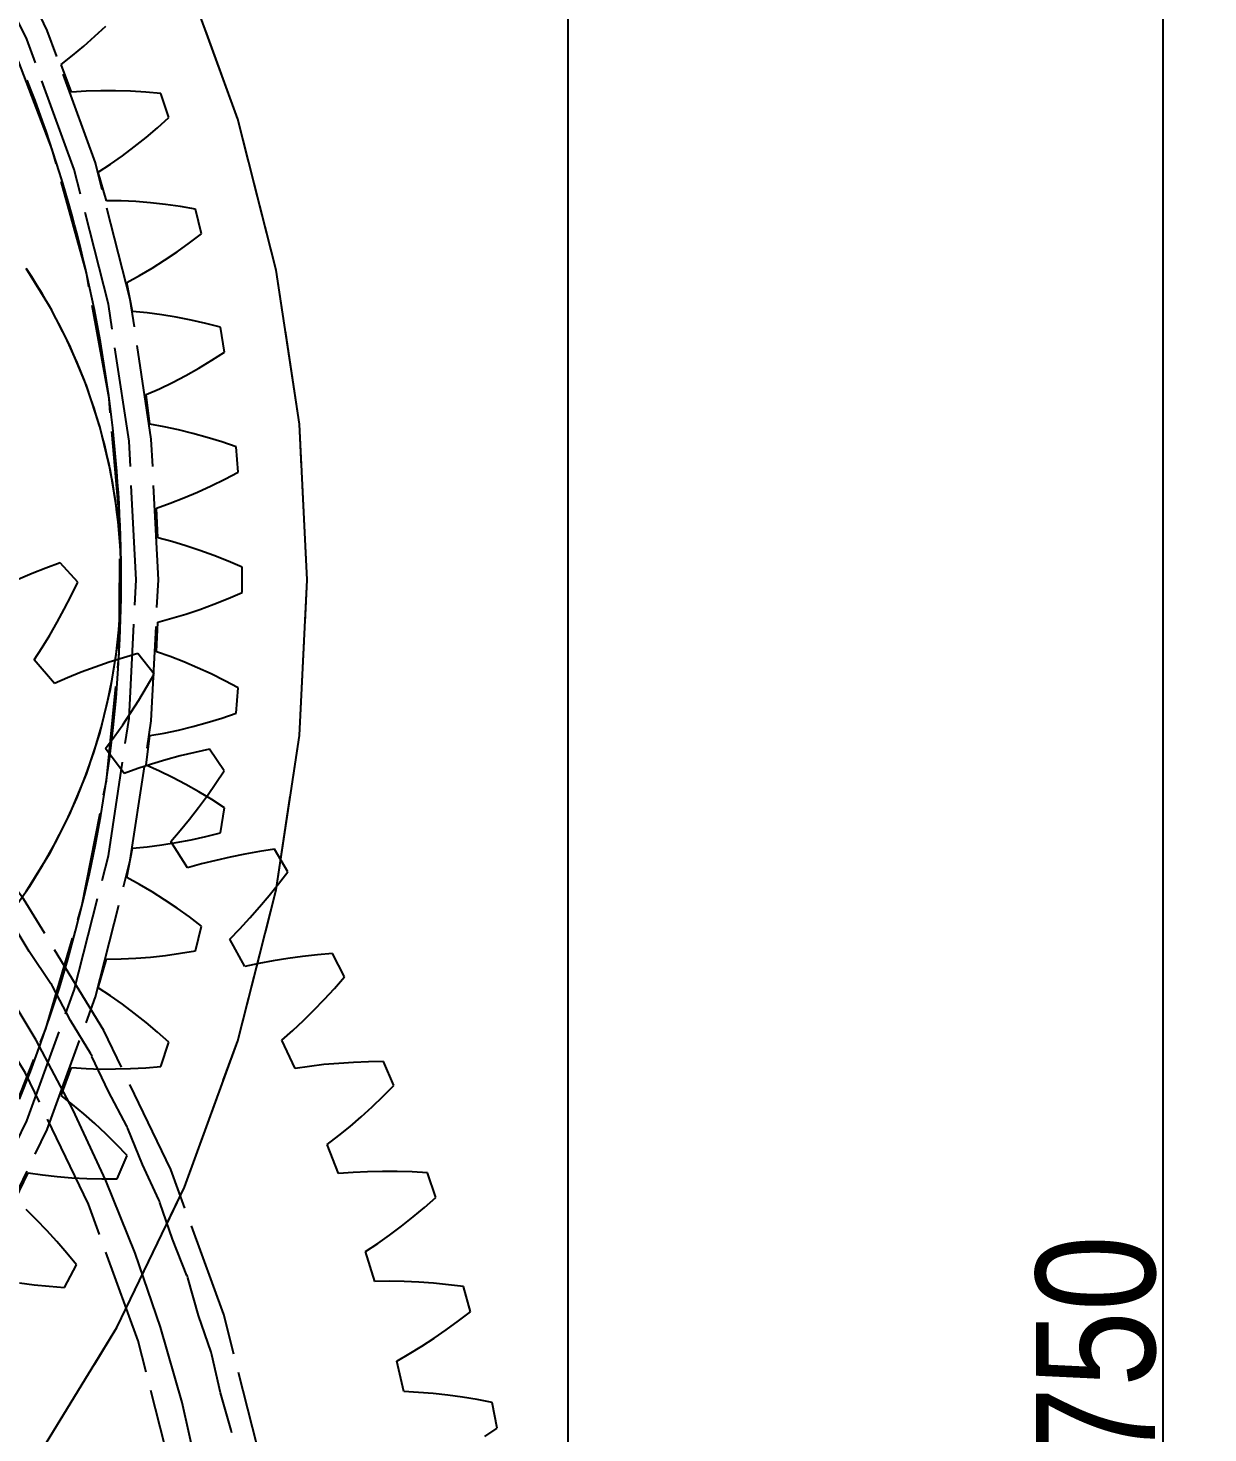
# Model space of a CAD drawing. Header units: millimetres. Extents: x -9 to 243, y -53 to 196.
# Drawn here: x 42.5 to 58.35, y 134.24 to 153.11 of the extents above; entities that cross this region are included whole.
import ezdxf

# ---------------------------------------------------------------- set-up
doc = ezdxf.new("R2010")
doc.units = ezdxf.units.MM
doc.linetypes.add('DASHED', pattern=[1.524, 1.27, -0.254])
for name, color, linetype in [('DIMS', 3, 'CONTINUOUS'), ('HIDDEN', 8, 'DASHED'), ('VISIBLE', 7, 'CONTINUOUS')]:
    doc.layers.add(name, color=color, linetype=linetype)
doc.styles.add('OpenSansCondensed-Light', font='OpenSansCondensed-Light.ttf')
doc.dimstyles.new('EZDXF', dxfattribs={"dimtxt": 0.25, "dimasz": 0.175, "dimexe": 0.375, "dimexo": 0.125, "dimgap": 0.1, "dimtad": 1, "dimlfac": 100, "dimzin": 12, "dimdsep": 46, "dimtxsty": 'OpenSansCondensed-Light', "dimblk": 'ARCHTICK', "dimcen": 2.5, "dimazin": 3, "dimtfac": 0.5, "dimtmove": 2, "dimatfit": 3})

# ---------------------------------------------------------------- blocks, each defined once
blk = doc.blocks.new('_ARCHTICK')
at = {"color": 0, "linetype": 'BYBLOCK', "const_width": 0.15}
blk.add_lwpolyline([(-0.5, -0.5), (0.5, 0.5)], dxfattribs=at)

msp = doc.modelspace()

# ---------------------------------------------------------------- linework, layer by layer
at = {"layer": 'HIDDEN'}
for points in [[(49.75, 187.1), (49.75, 81.6)], [(46.25, 145.7), (46.14565, 147.79092), (45.83362, 149.86107), (45.31703, 151.88986), (44.601, 153.85713), (43.69265, 155.74333), (42.60101, 157.52972), (41.33693, 159.19854), (39.91297, 160.7332), (38.34329, 162.11846), (36.64347, 163.34054), (34.83042, 164.38731), (32.92216, 165.24835), (30.93765, 165.91511), (28.89661, 166.38096), (26.81933, 166.64128), (24.72646, 166.69347), (22.63878, 166.53702), (20.57706, 166.17349), (18.56178, 165.60647), (16.61297, 164.84162), (14.75, 163.88653), (12.99138, 162.7507)], [(46.25, 145.7), (46.14565, 147.79092), (45.83362, 149.86107), (45.31703, 151.88986), (44.601, 153.85713), (43.69265, 155.74333), (42.60101, 157.52972), (41.33693, 159.19854), (39.91297, 160.7332), (38.34329, 162.11846), (36.64347, 163.34054), (34.83042, 164.38731), (32.92216, 165.24835), (30.93765, 165.91511), (28.89661, 166.38096), (26.81933, 166.64128), (24.72646, 166.69347), (22.63878, 166.53702), (20.57706, 166.17349), (18.56178, 165.60647), (16.61297, 164.84162), (14.75, 163.88653), (12.99138, 162.7507)], [(46.25, 145.7), (46.14565, 147.79092), (45.83362, 149.86107), (45.31703, 151.88986), (44.601, 153.85713), (43.69265, 155.74333), (42.60101, 157.52972), (41.33693, 159.19854), (39.91297, 160.7332), (38.34329, 162.11846), (36.64347, 163.34054), (34.83042, 164.38731), (32.92216, 165.24835), (30.93765, 165.91511), (28.89661, 166.38096), (26.81933, 166.64128), (24.72646, 166.69347), (22.63878, 166.53702), (20.57706, 166.17349), (18.56178, 165.60647), (16.61297, 164.84162), (14.75, 163.88653), (12.99138, 162.7507)], [(46.25, 145.7), (46.14565, 147.79092), (45.83362, 149.86107), (45.31703, 151.88986), (44.601, 153.85713), (43.69265, 155.74333), (42.60101, 157.52972), (41.33693, 159.19854), (39.91297, 160.7332), (38.34329, 162.11846), (36.64347, 163.34054), (34.83042, 164.38731), (32.92216, 165.24835), (30.93765, 165.91511), (28.89661, 166.38096), (26.81933, 166.64128), (24.72646, 166.69347), (22.63878, 166.53702), (20.57706, 166.17349), (18.56178, 165.60647), (16.61297, 164.84162), (14.75, 163.88653), (12.99138, 162.7507)], [(46.25, 145.7), (46.14565, 147.79092), (45.83362, 149.86107), (45.31703, 151.88986), (44.601, 153.85713), (43.69265, 155.74333), (42.60101, 157.52972), (41.33693, 159.19854), (39.91297, 160.7332), (38.34329, 162.11846), (36.64347, 163.34054), (34.83042, 164.38731), (32.92216, 165.24835), (30.93765, 165.91511), (28.89661, 166.38096), (26.81933, 166.64128), (24.72646, 166.69347), (22.63878, 166.53702), (20.57706, 166.17349), (18.56178, 165.60647), (16.61297, 164.84162), (14.75, 163.88653), (12.99138, 162.7507)], [(44.25, 145.7), (44.15558, 147.59179), (43.87328, 149.46478), (43.40588, 151.30035), (42.75805, 153.08026), (41.93621, 154.78683), (40.94854, 156.40308), (39.80484, 157.91296), (38.5165, 159.30147), (37.09631, 160.5548), (35.55838, 161.66049), (33.918, 162.60756), (32.19148, 163.3866), (30.39597, 163.98986), (28.54932, 164.41135), (26.66987, 164.64687), (24.77632, 164.69409), (22.88747, 164.55254), (21.0221, 164.22363), (19.19875, 163.71062), (17.43555, 163.01861), (15.75, 162.15448), (14.15887, 161.12682), (12.67797, 159.94584)], [(44.25, 145.7), (44.15558, 147.59179), (43.87328, 149.46478), (43.40588, 151.30035), (42.75805, 153.08026), (41.93621, 154.78683), (40.94854, 156.40308), (39.80484, 157.91296), (38.5165, 159.30147), (37.09631, 160.5548), (35.55838, 161.66049), (33.918, 162.60756), (32.19148, 163.3866), (30.39597, 163.98986), (28.54932, 164.41135), (26.66987, 164.64687), (24.77632, 164.69409), (22.88747, 164.55254), (21.0221, 164.22363), (19.19875, 163.71062), (17.43555, 163.01861), (15.75, 162.15448), (14.15887, 161.12682), (12.67797, 159.94584)], [(43.95, 145.7), (43.85708, 147.56192), (43.57923, 149.40533), (43.11921, 151.21192), (42.48161, 152.96373), (41.67274, 154.64335), (40.70067, 156.23409), (39.57503, 157.72013), (38.30703, 159.08671), (36.90926, 160.32025), (35.39562, 161.40848), (33.78114, 162.3406), (32.08188, 163.10734), (30.31472, 163.70107), (28.49722, 164.1159), (26.64745, 164.34771), (24.7838, 164.39419), (22.92477, 164.25487), (21.08886, 163.93115), (19.2943, 163.42624), (17.55893, 162.74516), (15.9, 161.89468), (14.33399, 160.88324), (12.87647, 159.72091)], [(43.95, 145.7), (43.85708, 147.56192), (43.57923, 149.40533), (43.11921, 151.21192), (42.48161, 152.96373), (41.67274, 154.64335), (40.70067, 156.23409), (39.57503, 157.72013), (38.30703, 159.08671), (36.90926, 160.32025), (35.39562, 161.40848), (33.78114, 162.3406), (32.08188, 163.10734), (30.31472, 163.70107), (28.49722, 164.1159), (26.64745, 164.34771), (24.7838, 164.39419), (22.92477, 164.25487), (21.08886, 163.93115), (19.2943, 163.42624), (17.55893, 162.74516), (15.9, 161.89468), (14.33399, 160.88324), (12.87647, 159.72091)], [(43.95, 145.7), (43.85708, 147.56192), (43.57923, 149.40533), (43.11921, 151.21192), (42.48161, 152.96373), (41.67274, 154.64335), (40.70067, 156.23409), (39.57503, 157.72013), (38.30703, 159.08671), (36.90926, 160.32025), (35.39562, 161.40848), (33.78114, 162.3406), (32.08188, 163.10734), (30.31472, 163.70107), (28.49722, 164.1159), (26.64745, 164.34771), (24.7838, 164.39419), (22.92477, 164.25487), (21.08886, 163.93115), (19.2943, 163.42624), (17.55893, 162.74516), (15.9, 161.89468), (14.33399, 160.88324), (12.87647, 159.72091)], [(43.95, 145.7), (43.85708, 147.56192), (43.57923, 149.40533), (43.11921, 151.21192), (42.48161, 152.96373), (41.67274, 154.64335), (40.70067, 156.23409), (39.57503, 157.72013), (38.30703, 159.08671), (36.90926, 160.32025), (35.39562, 161.40848), (33.78114, 162.3406), (32.08188, 163.10734), (30.31472, 163.70107), (28.49722, 164.1159), (26.64745, 164.34771), (24.7838, 164.39419), (22.92477, 164.25487), (21.08886, 163.93115), (19.2943, 163.42624), (17.55893, 162.74516), (15.9, 161.89468), (14.33399, 160.88324), (12.87647, 159.72091)], [(42.10625, 138.07657), (42.74026, 139.67165), (43.22369, 141.31864), (43.5524, 143.00333), (43.72356, 144.71125), (43.73568, 146.42767), (43.58867, 148.13783), (43.2838, 149.827), (42.82368, 151.48065), (42.21227, 153.08453)], [(43.3986, 153.00204), (43.54513, 153.13981)], [(43.3986, 153.00204), (43.54513, 153.13981)], [(43.09785, 152.74374), (43.24954, 152.86989)], [(43.09785, 152.74374), (43.24954, 152.86989)], [(43.24954, 152.86989), (43.3986, 153.00204)], [(43.24954, 152.86989), (43.3986, 153.00204)], [(42.94342, 152.62408), (43.09785, 152.74374)], [(42.94342, 152.62408), (43.09785, 152.74374)], [(43.08523, 152.25016), (42.94342, 152.62408)], [(43.08523, 152.25016), (42.94342, 152.62408)], [(43.75, 145.7), (43.74942, 145.84614), (43.74769, 145.99227), (43.74481, 146.13839), (43.74077, 146.28447), (43.73557, 146.43052), (43.72922, 146.57653), (43.72172, 146.72248), (43.71307, 146.86836), (43.70326, 147.01418), (43.69231, 147.15991), (43.6802, 147.30555), (43.66694, 147.45109), (43.65253, 147.59652), (43.63698, 147.74183), (43.62027, 147.88701), (43.60242, 148.03206), (43.58343, 148.17696), (43.56329, 148.32171), (43.54201, 148.4663), (43.51959, 148.61071), (43.49602, 148.75494), (43.47132, 148.89898), (43.44548, 149.04282), (43.41851, 149.18645), (43.3904, 149.32986), (43.36116, 149.47305), (43.33079, 149.616), (43.29929, 149.75871), (43.26667, 149.90116), (43.23292, 150.04335), (43.19805, 150.18527), (43.16205, 150.32691), (43.12494, 150.46827), (43.08672, 150.60932), (43.04738, 150.75007), (43.00693, 150.8905), (42.96538, 151.03061), (42.92271, 151.17039), (42.87895, 151.30982), (42.83409, 151.44891), (42.78812, 151.58764), (42.74107, 151.72599), (42.69292, 151.86398), (42.64368, 152.00158), (42.59336, 152.13878), (42.54195, 152.27558), (42.48947, 152.41198)], [(43.28017, 152.263), (43.08523, 152.25016)], [(43.28017, 152.263), (43.08523, 152.25016)], [(43.47736, 152.26916), (43.28017, 152.263)], [(43.47736, 152.26916), (43.28017, 152.263)], [(43.67657, 152.26909), (43.47736, 152.26916)], [(43.67657, 152.26909), (43.47736, 152.26916)], [(43.87761, 152.26314), (43.67657, 152.26909)], [(43.87761, 152.26314), (43.67657, 152.26909)], [(44.08032, 152.25156), (43.87761, 152.26314)], [(44.08032, 152.25156), (43.87761, 152.26314)], [(44.28458, 152.23456), (44.08032, 152.25156)], [(44.28458, 152.23456), (44.08032, 152.25156)], [(44.39264, 151.91087), (44.28458, 152.23456)], [(44.39264, 151.91087), (44.28458, 152.23456)], [(44.23956, 151.77457), (44.39264, 151.91087)], [(44.23956, 151.77457), (44.39264, 151.91087)], [(44.08446, 151.64354), (44.23956, 151.77457)], [(44.08446, 151.64354), (44.23956, 151.77457)], [(43.92732, 151.51801), (44.08446, 151.64354)], [(43.92732, 151.51801), (44.08446, 151.64354)], [(43.60676, 151.28474), (43.76811, 151.39828)], [(43.60676, 151.28474), (43.76811, 151.39828)], [(43.76811, 151.39828), (43.92732, 151.51801)], [(43.76811, 151.39828), (43.92732, 151.51801)], [(43.4432, 151.1779), (43.60676, 151.28474)], [(43.4432, 151.1779), (43.60676, 151.28474)], [(43.55447, 150.79378), (43.4432, 151.1779)], [(43.55447, 150.79378), (43.4432, 151.1779)], [(43.74981, 150.79089), (43.55447, 150.79378)], [(43.74981, 150.79089), (43.55447, 150.79378)], [(43.94686, 150.78116), (43.74981, 150.79089)], [(43.94686, 150.78116), (43.74981, 150.79089)], [(44.14541, 150.76507), (43.94686, 150.78116)], [(44.14541, 150.76507), (43.94686, 150.78116)], [(44.34532, 150.74296), (44.14541, 150.76507)], [(44.34532, 150.74296), (44.14541, 150.76507)], [(44.54644, 150.7151), (44.34532, 150.74296)], [(44.54644, 150.7151), (44.34532, 150.74296)], [(44.74867, 150.68172), (44.54644, 150.7151)], [(44.74867, 150.68172), (44.54644, 150.7151)], [(44.83033, 150.35039), (44.74867, 150.68172)], [(44.83033, 150.35039), (44.74867, 150.68172)], [(46.05207, 129.7), (45.9487, 131.77122), (45.63961, 133.82185), (45.12789, 135.83152), (44.41861, 137.78025), (43.51882, 139.64867), (42.43747, 141.41822), (41.18531, 143.07131), (39.77477, 144.59151), (38.21988, 145.96371), (36.53608, 147.17428), (34.74012, 148.21117), (32.84985, 149.0641), (30.88404, 149.72457), (28.86224, 150.18604), (26.80454, 150.4439), (24.73139, 150.4956), (22.66339, 150.34063), (20.6211, 149.98052), (18.62482, 149.41885), (16.69438, 148.66121), (14.84897, 147.71512), (13.10693, 146.58999)], [(46.05207, 129.7), (45.9487, 131.77122), (45.63961, 133.82185), (45.12789, 135.83152), (44.41861, 137.78025), (43.51882, 139.64867), (42.43747, 141.41822), (41.18531, 143.07131), (39.77477, 144.59151), (38.21988, 145.96371), (36.53608, 147.17428), (34.74012, 148.21117), (32.84985, 149.0641), (30.88404, 149.72457), (28.86224, 150.18604), (26.80454, 150.4439), (24.73139, 150.4956), (22.66339, 150.34063), (20.6211, 149.98052), (18.62482, 149.41885), (16.69438, 148.66121), (14.84897, 147.71512), (13.10693, 146.58999)], [(44.50164, 150.10872), (44.66678, 150.22685)], [(44.50164, 150.10872), (44.66678, 150.22685)], [(44.66678, 150.22685), (44.83033, 150.35039)], [(44.66678, 150.22685), (44.83033, 150.35039)], [(44.33491, 149.99624), (44.50164, 150.10872)], [(44.33491, 149.99624), (44.50164, 150.10872)], [(42.47205, 149.88761), (42.78307, 149.38361), (43.05335, 148.85665), (43.28121, 148.31), (43.46523, 147.74707), (43.60425, 147.17138), (43.69742, 146.58651), (43.74415, 145.99612), (43.74415, 145.40388), (43.69742, 144.81349), (43.60425, 144.22862), (43.46523, 143.65293), (43.28121, 143.09), (43.05335, 142.54335), (42.78307, 142.01639), (42.47205, 141.51239)], [(43.75, 145.7), (43.74887, 145.83033), (43.74547, 145.96061), (43.73981, 146.09082), (43.73189, 146.22091), (43.72171, 146.35085), (43.70927, 146.48058), (43.69458, 146.61008), (43.67764, 146.73931), (43.65846, 146.86822), (43.63704, 146.99678), (43.61339, 147.12495), (43.58752, 147.25269), (43.55943, 147.37996), (43.52913, 147.50672), (43.49664, 147.63293), (43.46196, 147.75856), (43.4251, 147.88358), (43.38607, 148.00793), (43.34489, 148.13158), (43.30156, 148.2545), (43.25611, 148.37665), (43.20854, 148.49799), (43.15887, 148.61848), (43.10711, 148.7381), (43.05328, 148.85679), (42.9974, 148.97454), (42.93948, 149.09129), (42.87954, 149.20702), (42.8176, 149.32169), (42.75367, 149.43527), (42.68778, 149.54772), (42.61995, 149.65901), (42.55019, 149.7691), (42.47853, 149.87796)], [(43.99662, 149.78953), (44.16658, 149.88972)], [(43.99662, 149.78953), (44.16658, 149.88972)], [(44.16658, 149.88972), (44.33491, 149.99624)], [(44.16658, 149.88972), (44.33491, 149.99624)], [(43.82499, 149.69619), (43.99662, 149.78953)], [(43.82499, 149.69619), (43.99662, 149.78953)], [(43.90499, 149.30436), (43.82499, 149.69619)], [(43.90499, 149.30436), (43.82499, 149.69619)], [(44.85207, 129.7), (44.75466, 131.65174), (44.46341, 133.58407), (43.9812, 135.47781), (43.31284, 137.31412), (42.46496, 139.07477), (41.44599, 140.74224), (40.26605, 142.29997), (38.93688, 143.73247), (37.47169, 145.02551), (35.88503, 146.16624), (34.19267, 147.14333), (32.41144, 147.94705), (30.55903, 148.56942), (28.65386, 149.00427), (26.71486, 149.24726), (24.76131, 149.29597), (22.81261, 149.14994), (20.88813, 148.8106), (19.007, 148.28134), (17.18792, 147.5674), (15.44897, 146.67589), (13.80742, 145.61566), (12.27959, 144.39726)], [(44.85207, 129.7), (44.75466, 131.65174), (44.46341, 133.58407), (43.9812, 135.47781), (43.31284, 137.31412), (42.46496, 139.07477), (41.44599, 140.74224), (40.26605, 142.29997), (38.93688, 143.73247), (37.47169, 145.02551), (35.88503, 146.16624), (34.19267, 147.14333), (32.41144, 147.94705), (30.55903, 148.56942), (28.65386, 149.00427), (26.71486, 149.24726), (24.76131, 149.29597), (22.81261, 149.14994), (20.88813, 148.8106), (19.007, 148.28134), (17.18792, 147.5674), (15.44897, 146.67589), (13.80742, 145.61566), (12.27959, 144.39726)], [(44.09947, 149.28577), (43.90499, 149.30436)], [(44.09947, 149.28577), (43.90499, 149.30436)], [(44.29509, 149.26022), (44.09947, 149.28577)], [(44.29509, 149.26022), (44.09947, 149.28577)], [(44.49171, 149.22819), (44.29509, 149.26022)], [(44.49171, 149.22819), (44.29509, 149.26022)], [(44.68919, 149.19007), (44.49171, 149.22819)], [(44.68919, 149.19007), (44.49171, 149.22819)], [(44.88742, 149.14612), (44.68919, 149.19007)], [(44.88742, 149.14612), (44.68919, 149.19007)], [(45.0863, 149.09658), (44.88742, 149.14612)], [(45.0863, 149.09658), (44.88742, 149.14612)], [(45.14104, 148.75975), (45.0863, 149.09658)], [(45.14104, 148.75975), (45.0863, 149.09658)], [(44.96808, 148.64977), (45.14104, 148.75975)], [(44.96808, 148.64977), (45.14104, 148.75975)], [(44.61873, 148.44661), (44.79397, 148.54531)], [(44.61873, 148.44661), (44.79397, 148.54531)], [(44.79397, 148.54531), (44.96808, 148.64977)], [(44.79397, 148.54531), (44.96808, 148.64977)], [(44.26491, 148.26779), (44.44237, 148.35398)], [(44.26491, 148.26779), (44.44237, 148.35398)], [(44.44237, 148.35398), (44.61873, 148.44661)], [(44.44237, 148.35398), (44.61873, 148.44661)], [(44.08632, 148.18857), (44.26491, 148.26779)], [(44.08632, 148.18857), (44.26491, 148.26779)], [(44.13453, 147.79157), (44.08632, 148.18857)], [(44.13453, 147.79157), (44.08632, 148.18857)], [(44.32688, 147.75739), (44.13453, 147.79157)], [(44.32688, 147.75739), (44.13453, 147.79157)], [(44.51981, 147.71618), (44.32688, 147.75739)], [(44.51981, 147.71618), (44.32688, 147.75739)], [(44.71321, 147.66844), (44.51981, 147.71618)], [(44.71321, 147.66844), (44.51981, 147.71618)], [(44.90698, 147.61455), (44.71321, 147.66844)], [(44.90698, 147.61455), (44.71321, 147.66844)], [(45.10104, 147.55479), (44.90698, 147.61455)], [(45.10104, 147.55479), (44.90698, 147.61455)], [(45.29529, 147.4894), (45.10104, 147.55479)], [(45.29529, 147.4894), (45.10104, 147.55479)], [(45.32275, 147.14926), (45.29529, 147.4894)], [(45.32275, 147.14926), (45.29529, 147.4894)], [(44.95955, 146.96345), (45.1415, 147.05356)], [(44.95955, 146.96345), (45.1415, 147.05356)], [(45.1415, 147.05356), (45.32275, 147.14926)], [(45.1415, 147.05356), (45.32275, 147.14926)], [(44.59369, 146.80103), (44.77693, 146.87917)], [(44.59369, 146.80103), (44.77693, 146.87917)], [(44.77693, 146.87917), (44.95955, 146.96345)], [(44.77693, 146.87917), (44.95955, 146.96345)], [(44.22549, 146.66481), (44.40987, 146.7294)], [(44.22549, 146.66481), (44.40987, 146.7294)], [(44.24159, 146.26522), (44.22549, 146.66481)], [(44.24159, 146.26522), (44.22549, 146.66481)], [(44.40987, 146.7294), (44.59369, 146.80103)], [(44.40987, 146.7294), (44.59369, 146.80103)], [(44.43057, 146.21567), (44.24159, 146.26522)], [(44.43057, 146.21567), (44.24159, 146.26522)], [(44.61956, 146.15906), (44.43057, 146.21567)], [(44.61956, 146.15906), (44.43057, 146.21567)], [(44.80849, 146.09592), (44.61956, 146.15906)], [(44.80849, 146.09592), (44.61956, 146.15906)], [(44.9973, 146.02661), (44.80849, 146.09592)], [(44.9973, 146.02661), (44.80849, 146.09592)], [(42.7407, 145.85891), (42.55323, 145.78537)], [(42.7407, 145.85891), (42.55323, 145.78537)], [(42.93129, 145.92874), (42.7407, 145.85891)], [(42.93129, 145.92874), (42.7407, 145.85891)], [(43.16705, 145.66807), (42.93129, 145.92874)], [(43.16705, 145.66807), (42.93129, 145.92874)], [(45.18591, 145.95143), (44.9973, 146.02661)], [(45.18591, 145.95143), (44.9973, 146.02661)], [(45.37428, 145.87062), (45.18591, 145.95143)], [(45.37428, 145.87062), (45.18591, 145.95143)], [(45.37428, 145.52938), (45.37428, 145.87062)], [(45.37428, 145.52938), (45.37428, 145.87062)], [(12.67797, 131.45416), (14.15887, 130.27318), (15.75, 129.24552), (17.43555, 128.38139), (19.19875, 127.68938), (21.0221, 127.17637), (22.88747, 126.84746), (24.77632, 126.70591), (26.66987, 126.75313), (28.54932, 126.98865), (30.39597, 127.41014), (32.19148, 128.0134), (33.918, 128.79244), (35.55838, 129.73951), (37.09631, 130.8452), (38.5165, 132.09853), (39.80484, 133.48704), (40.94854, 134.99692), (41.93621, 136.61317), (42.75805, 138.31974), (43.40588, 140.09965), (43.87328, 141.93522), (44.15558, 143.80821), (44.25, 145.7)], [(12.67797, 131.45416), (14.15887, 130.27318), (15.75, 129.24552), (17.43555, 128.38139), (19.19875, 127.68938), (21.0221, 127.17637), (22.88747, 126.84746), (24.77632, 126.70591), (26.66987, 126.75313), (28.54932, 126.98865), (30.39597, 127.41014), (32.19148, 128.0134), (33.918, 128.79244), (35.55838, 129.73951), (37.09631, 130.8452), (38.5165, 132.09853), (39.80484, 133.48704), (40.94854, 134.99692), (41.93621, 136.61317), (42.75805, 138.31974), (43.40588, 140.09965), (43.87328, 141.93522), (44.15558, 143.80821), (44.25, 145.7)], [(12.87647, 131.67909), (14.33399, 130.51676), (15.9, 129.50532), (17.55893, 128.65484), (19.2943, 127.97376), (21.08886, 127.46885), (22.92477, 127.14513), (24.7838, 127.00581), (26.64745, 127.05229), (28.49722, 127.2841), (30.31472, 127.69893), (32.08188, 128.29266), (33.78114, 129.0594), (35.39562, 129.99152), (36.90926, 131.07975), (38.30703, 132.31329), (39.57503, 133.67987), (40.70067, 135.16591), (41.67274, 136.75665), (42.48161, 138.43627), (43.11921, 140.18808), (43.57923, 141.99467), (43.85708, 143.83808), (43.95, 145.7)], [(12.87647, 131.67909), (14.33399, 130.51676), (15.9, 129.50532), (17.55893, 128.65484), (19.2943, 127.97376), (21.08886, 127.46885), (22.92477, 127.14513), (24.7838, 127.00581), (26.64745, 127.05229), (28.49722, 127.2841), (30.31472, 127.69893), (32.08188, 128.29266), (33.78114, 129.0594), (35.39562, 129.99152), (36.90926, 131.07975), (38.30703, 132.31329), (39.57503, 133.67987), (40.70067, 135.16591), (41.67274, 136.75665), (42.48161, 138.43627), (43.11921, 140.18808), (43.57923, 141.99467), (43.85708, 143.83808), (43.95, 145.7)], [(12.87647, 131.67909), (14.33399, 130.51676), (15.9, 129.50532), (17.55893, 128.65484), (19.2943, 127.97376), (21.08886, 127.46885), (22.92477, 127.14513), (24.7838, 127.00581), (26.64745, 127.05229), (28.49722, 127.2841), (30.31472, 127.69893), (32.08188, 128.29266), (33.78114, 129.0594), (35.39562, 129.99152), (36.90926, 131.07975), (38.30703, 132.31329), (39.57503, 133.67987), (40.70067, 135.16591), (41.67274, 136.75665), (42.48161, 138.43627), (43.11921, 140.18808), (43.57923, 141.99467), (43.85708, 143.83808), (43.95, 145.7)], [(12.87647, 131.67909), (14.33399, 130.51676), (15.9, 129.50532), (17.55893, 128.65484), (19.2943, 127.97376), (21.08886, 127.46885), (22.92477, 127.14513), (24.7838, 127.00581), (26.64745, 127.05229), (28.49722, 127.2841), (30.31472, 127.69893), (32.08188, 128.29266), (33.78114, 129.0594), (35.39562, 129.99152), (36.90926, 131.07975), (38.30703, 132.31329), (39.57503, 133.67987), (40.70067, 135.16591), (41.67274, 136.75665), (42.48161, 138.43627), (43.11921, 140.18808), (43.57923, 141.99467), (43.85708, 143.83808), (43.95, 145.7)], [(12.99138, 128.6493), (14.75, 127.51347), (16.61297, 126.55838), (18.56178, 125.79353), (20.57706, 125.22651), (22.63878, 124.86298), (24.72646, 124.70653), (26.81933, 124.75872), (28.89661, 125.01904), (30.93765, 125.48489), (32.92216, 126.15165), (34.83042, 127.01269), (36.64347, 128.05946), (38.34329, 129.28154), (39.91297, 130.6668), (41.33693, 132.20146), (42.60101, 133.87028), (43.69265, 135.65667), (44.601, 137.54287), (45.31703, 139.51014), (45.83362, 141.53893), (46.14565, 143.60908), (46.25, 145.7)], [(12.99138, 128.6493), (14.75, 127.51347), (16.61297, 126.55838), (18.56178, 125.79353), (20.57706, 125.22651), (22.63878, 124.86298), (24.72646, 124.70653), (26.81933, 124.75872), (28.89661, 125.01904), (30.93765, 125.48489), (32.92216, 126.15165), (34.83042, 127.01269), (36.64347, 128.05946), (38.34329, 129.28154), (39.91297, 130.6668), (41.33693, 132.20146), (42.60101, 133.87028), (43.69265, 135.65667), (44.601, 137.54287), (45.31703, 139.51014), (45.83362, 141.53893), (46.14565, 143.60908), (46.25, 145.7)], [(12.99138, 128.6493), (14.75, 127.51347), (16.61297, 126.55838), (18.56178, 125.79353), (20.57706, 125.22651), (22.63878, 124.86298), (24.72646, 124.70653), (26.81933, 124.75872), (28.89661, 125.01904), (30.93765, 125.48489), (32.92216, 126.15165), (34.83042, 127.01269), (36.64347, 128.05946), (38.34329, 129.28154), (39.91297, 130.6668), (41.33693, 132.20146), (42.60101, 133.87028), (43.69265, 135.65667), (44.601, 137.54287), (45.31703, 139.51014), (45.83362, 141.53893), (46.14565, 143.60908), (46.25, 145.7)], [(12.99138, 128.6493), (14.75, 127.51347), (16.61297, 126.55838), (18.56178, 125.79353), (20.57706, 125.22651), (22.63878, 124.86298), (24.72646, 124.70653), (26.81933, 124.75872), (28.89661, 125.01904), (30.93765, 125.48489), (32.92216, 126.15165), (34.83042, 127.01269), (36.64347, 128.05946), (38.34329, 129.28154), (39.91297, 130.6668), (41.33693, 132.20146), (42.60101, 133.87028), (43.69265, 135.65667), (44.601, 137.54287), (45.31703, 139.51014), (45.83362, 141.53893), (46.14565, 143.60908), (46.25, 145.7)], [(12.99138, 128.6493), (14.75, 127.51347), (16.61297, 126.55838), (18.56178, 125.79353), (20.57706, 125.22651), (22.63878, 124.86298), (24.72646, 124.70653), (26.81933, 124.75872), (28.89661, 125.01904), (30.93765, 125.48489), (32.92216, 126.15165), (34.83042, 127.01269), (36.64347, 128.05946), (38.34329, 129.28154), (39.91297, 130.6668), (41.33693, 132.20146), (42.60101, 133.87028), (43.69265, 135.65667), (44.601, 137.54287), (45.31703, 139.51014), (45.83362, 141.53893), (46.14565, 143.60908), (46.25, 145.7)], [(42.33324, 141.31317), (42.52288, 141.58892), (42.70004, 141.87286), (42.86435, 142.16442), (43.01549, 142.46301), (43.15317, 142.76806), (43.27709, 143.07894), (43.38703, 143.39503), (43.48275, 143.71572), (43.56407, 144.04036), (43.63083, 144.36831), (43.68289, 144.6989), (43.72015, 145.03149), (43.74253, 145.36541), (43.75, 145.7)], [(42.55323, 145.78537), (42.36903, 145.70797)], [(42.55323, 145.78537), (42.36903, 145.70797)], [(42.38506, 138.72578), (42.53086, 139.09532), (42.6687, 139.46791), (42.7985, 139.84338), (42.92022, 140.22154), (43.03378, 140.60223), (43.13914, 140.98528), (43.23625, 141.37049), (43.32507, 141.7577), (43.40556, 142.14673), (43.47767, 142.5374), (43.54138, 142.92953), (43.59665, 143.32293), (43.64346, 143.71743), (43.68179, 144.11285), (43.71162, 144.509), (43.73294, 144.90569), (43.74573, 145.30275), (43.75, 145.7)], [(42.98656, 145.30625), (43.07851, 145.48542)], [(42.98656, 145.30625), (43.07851, 145.48542)], [(43.07851, 145.48542), (43.16705, 145.66807)], [(43.07851, 145.48542), (43.16705, 145.66807)], [(45.18591, 145.44857), (45.37428, 145.52938)], [(45.18591, 145.44857), (45.37428, 145.52938)], [(42.89112, 145.13073), (42.98656, 145.30625)], [(42.89112, 145.13073), (42.98656, 145.30625)], [(44.61956, 145.24094), (44.80849, 145.30408)], [(44.61956, 145.24094), (44.80849, 145.30408)], [(44.80849, 145.30408), (44.9973, 145.37339)], [(44.80849, 145.30408), (44.9973, 145.37339)], [(44.9973, 145.37339), (45.18591, 145.44857)], [(44.9973, 145.37339), (45.18591, 145.44857)], [(42.79205, 144.95906), (42.89112, 145.13073)], [(42.79205, 144.95906), (42.89112, 145.13073)], [(44.22549, 144.73519), (44.24159, 145.13478)], [(44.22549, 144.73519), (44.24159, 145.13478)], [(44.24159, 145.13478), (44.43057, 145.18433)], [(44.24159, 145.13478), (44.43057, 145.18433)], [(44.43057, 145.18433), (44.61956, 145.24094)], [(44.43057, 145.18433), (44.61956, 145.24094)], [(42.68919, 144.79151), (42.79205, 144.95906)], [(42.68919, 144.79151), (42.79205, 144.95906)], [(42.5823, 144.6284), (42.68919, 144.79151)], [(42.5823, 144.6284), (42.68919, 144.79151)], [(44.40987, 144.6706), (44.22549, 144.73519)], [(44.40987, 144.6706), (44.22549, 144.73519)], [(42.85332, 144.30783), (42.5823, 144.6284)], [(42.85332, 144.30783), (42.5823, 144.6284)], [(43.58897, 144.59372), (43.40002, 144.5288)], [(43.58897, 144.59372), (43.40002, 144.5288)], [(43.78094, 144.65458), (43.58897, 144.59372)], [(43.78094, 144.65458), (43.58897, 144.59372)], [(43.97577, 144.71151), (43.78094, 144.65458)], [(43.97577, 144.71151), (43.78094, 144.65458)], [(44.19359, 144.43568), (43.97577, 144.71151)], [(44.19359, 144.43568), (43.97577, 144.71151)], [(44.59369, 144.59897), (44.40987, 144.6706)], [(44.59369, 144.59897), (44.40987, 144.6706)], [(44.77693, 144.52083), (44.59369, 144.59897)], [(44.77693, 144.52083), (44.59369, 144.59897)], [(43.03194, 144.3861), (42.85332, 144.30783)], [(43.03194, 144.3861), (42.85332, 144.30783)], [(43.21426, 144.45966), (43.03194, 144.3861)], [(43.21426, 144.45966), (43.03194, 144.3861)], [(43.40002, 144.5288), (43.21426, 144.45966)], [(43.40002, 144.5288), (43.21426, 144.45966)], [(44.09304, 144.25936), (44.19359, 144.43568)], [(44.09304, 144.25936), (44.19359, 144.43568)], [(44.95955, 144.43655), (44.77693, 144.52083)], [(44.95955, 144.43655), (44.77693, 144.52083)], [(45.1415, 144.34644), (44.95955, 144.43655)], [(45.1415, 144.34644), (44.95955, 144.43655)], [(43.98933, 144.08673), (44.09304, 144.25936)], [(43.98933, 144.08673), (44.09304, 144.25936)], [(45.32275, 144.25074), (45.1415, 144.34644)], [(45.32275, 144.25074), (45.1415, 144.34644)], [(45.29529, 143.9106), (45.32275, 144.25074)], [(45.29529, 143.9106), (45.32275, 144.25074)], [(43.88238, 143.91797), (43.98933, 144.08673)], [(43.88238, 143.91797), (43.98933, 144.08673)], [(43.77207, 143.75331), (43.88238, 143.91797)], [(43.77207, 143.75331), (43.88238, 143.91797)], [(44.71321, 143.73156), (44.90698, 143.78545)], [(44.71321, 143.73156), (44.90698, 143.78545)], [(44.90698, 143.78545), (45.10104, 143.84521)], [(44.90698, 143.78545), (45.10104, 143.84521)], [(45.10104, 143.84521), (45.29529, 143.9106)], [(45.10104, 143.84521), (45.29529, 143.9106)], [(43.65825, 143.593), (43.77207, 143.75331)], [(43.65825, 143.593), (43.77207, 143.75331)], [(44.08632, 143.21143), (44.13453, 143.60843)], [(44.08632, 143.21143), (44.13453, 143.60843)], [(44.13453, 143.60843), (44.32688, 143.64261)], [(44.13453, 143.60843), (44.32688, 143.64261)], [(44.32688, 143.64261), (44.51981, 143.68382)], [(44.32688, 143.64261), (44.51981, 143.68382)], [(44.51981, 143.68382), (44.71321, 143.73156)], [(44.51981, 143.68382), (44.71321, 143.73156)], [(43.5407, 143.43739), (43.65825, 143.593)], [(43.5407, 143.43739), (43.65825, 143.593)], [(43.7897, 143.09944), (43.5407, 143.43739)], [(43.7897, 143.09944), (43.5407, 143.43739)], [(44.93661, 143.42725), (44.73841, 143.38345)], [(44.93661, 143.42725), (44.73841, 143.38345)], [(45.13552, 143.13748), (44.93661, 143.42725)], [(45.13552, 143.13748), (44.93661, 143.42725)], [(44.15999, 143.22682), (43.97315, 143.16561)], [(44.15999, 143.22682), (43.97315, 143.16561)], [(44.34994, 143.2834), (44.15999, 143.22682)], [(44.34994, 143.2834), (44.15999, 143.22682)], [(44.54281, 143.33555), (44.34994, 143.2834)], [(44.54281, 143.33555), (44.34994, 143.2834)], [(44.73841, 143.38345), (44.54281, 143.33555)], [(44.73841, 143.38345), (44.54281, 143.33555)], [(43.97315, 143.16561), (43.7897, 143.09944)], [(43.97315, 143.16561), (43.7897, 143.09944)], [(44.26491, 143.13221), (44.08632, 143.21143)], [(44.26491, 143.13221), (44.08632, 143.21143)], [(44.44237, 143.04602), (44.26491, 143.13221)], [(44.44237, 143.04602), (44.26491, 143.13221)], [(44.61873, 142.95339), (44.44237, 143.04602)], [(44.61873, 142.95339), (44.44237, 143.04602)], [(45.02342, 142.96827), (45.13552, 143.13748)], [(45.02342, 142.96827), (45.13552, 143.13748)], [(44.79397, 142.85469), (44.61873, 142.95339)], [(44.79397, 142.85469), (44.61873, 142.95339)], [(44.96808, 142.75023), (44.79397, 142.85469)], [(44.96808, 142.75023), (44.79397, 142.85469)], [(44.90842, 142.80295), (45.02342, 142.96827)], [(44.90842, 142.80295), (45.02342, 142.96827)], [(44.79043, 142.64172), (44.90842, 142.80295)], [(44.79043, 142.64172), (44.90842, 142.80295)], [(45.14104, 142.64025), (44.96808, 142.75023)], [(45.14104, 142.64025), (44.96808, 142.75023)], [(44.54509, 142.33244), (44.66937, 142.48479)], [(44.54509, 142.33244), (44.66937, 142.48479)], [(44.66937, 142.48479), (44.79043, 142.64172)], [(44.66937, 142.48479), (44.79043, 142.64172)], [(45.0863, 142.30342), (45.14104, 142.64025)], [(45.0863, 142.30342), (45.14104, 142.64025)], [(44.41741, 142.18503), (44.54509, 142.33244)], [(44.41741, 142.18503), (44.54509, 142.33244)], [(44.88742, 142.25388), (45.0863, 142.30342)], [(44.88742, 142.25388), (45.0863, 142.30342)], [(43.82499, 141.70381), (43.90499, 142.09564)], [(43.82499, 141.70381), (43.90499, 142.09564)], [(43.90499, 142.09564), (44.09947, 142.11423)], [(43.90499, 142.09564), (44.09947, 142.11423)], [(44.09947, 142.11423), (44.29509, 142.13978)], [(44.09947, 142.11423), (44.29509, 142.13978)], [(44.29509, 142.13978), (44.49171, 142.17181)], [(44.29509, 142.13978), (44.49171, 142.17181)], [(44.64329, 141.8312), (44.41741, 142.18503)], [(44.64329, 141.8312), (44.41741, 142.18503)], [(44.49171, 142.17181), (44.68919, 142.20993)], [(44.49171, 142.17181), (44.68919, 142.20993)], [(44.68919, 142.20993), (44.88742, 142.25388)], [(44.68919, 142.20993), (44.88742, 142.25388)], [(45.02125, 141.93357), (44.83074, 141.88497)], [(45.02125, 141.93357), (44.83074, 141.88497)], [(45.21456, 141.97733), (45.02125, 141.93357)], [(45.21456, 141.97733), (45.02125, 141.93357)], [(45.41048, 142.01648), (45.21456, 141.97733)], [(45.41048, 142.01648), (45.21456, 141.97733)], [(45.60885, 142.05121), (45.41048, 142.01648)], [(45.60885, 142.05121), (45.41048, 142.01648)], [(45.80953, 142.08167), (45.60885, 142.05121)], [(45.80953, 142.08167), (45.60885, 142.05121)], [(45.98864, 141.77927), (45.80953, 142.08167)], [(45.98864, 141.77927), (45.80953, 142.08167)], [(44.83074, 141.88497), (44.64329, 141.8312)], [(44.83074, 141.88497), (44.64329, 141.8312)], [(45.86549, 141.61792), (45.98864, 141.77927)], [(45.86549, 141.61792), (45.98864, 141.77927)], [(43.99662, 141.61047), (43.82499, 141.70381)], [(43.99662, 141.61047), (43.82499, 141.70381)], [(44.16658, 141.51028), (43.99662, 141.61047)], [(44.16658, 141.51028), (43.99662, 141.61047)], [(45.7397, 141.46065), (45.86549, 141.61792)], [(45.7397, 141.46065), (45.86549, 141.61792)], [(44.33491, 141.40376), (44.16658, 141.51028)], [(44.33491, 141.40376), (44.16658, 141.51028)], [(44.50164, 141.29128), (44.33491, 141.40376)], [(44.50164, 141.29128), (44.33491, 141.40376)], [(45.6112, 141.30766), (45.7397, 141.46065)], [(45.6112, 141.30766), (45.7397, 141.46065)], [(42.51514, 140.70801), (42.24576, 141.15618)], [(42.51514, 140.70801), (42.24576, 141.15618)], [(44.66678, 141.17315), (44.50164, 141.29128)], [(44.66678, 141.17315), (44.50164, 141.29128)], [(44.83033, 141.04961), (44.66678, 141.17315)], [(44.83033, 141.04961), (44.66678, 141.17315)], [(45.34575, 141.01546), (45.47993, 141.15917)], [(45.34575, 141.01546), (45.47993, 141.15917)], [(45.47993, 141.15917), (45.6112, 141.30766)], [(45.47993, 141.15917), (45.6112, 141.30766)], [(44.74867, 140.71828), (44.83033, 141.04961)], [(44.74867, 140.71828), (44.83033, 141.04961)], [(45.20852, 140.87691), (45.34575, 141.01546)], [(45.20852, 140.87691), (45.34575, 141.01546)], [(45.41025, 140.50878), (45.20852, 140.87691)], [(45.41025, 140.50878), (45.20852, 140.87691)], [(42.8078, 140.27467), (42.51514, 140.70801)], [(42.8078, 140.27467), (42.51514, 140.70801)], [(43.4432, 140.2221), (43.55447, 140.60622)], [(43.4432, 140.2221), (43.55447, 140.60622)], [(43.55447, 140.60622), (43.74981, 140.60911)], [(43.55447, 140.60622), (43.74981, 140.60911)], [(43.74981, 140.60911), (43.94686, 140.61884)], [(43.74981, 140.60911), (43.94686, 140.61884)], [(43.94686, 140.61884), (44.14541, 140.63493)], [(43.94686, 140.61884), (44.14541, 140.63493)], [(44.14541, 140.63493), (44.34532, 140.65704)], [(44.14541, 140.63493), (44.34532, 140.65704)], [(44.34532, 140.65704), (44.54644, 140.6849)], [(44.34532, 140.65704), (44.54644, 140.6849)], [(44.54644, 140.6849), (44.74867, 140.71828)], [(44.54644, 140.6849), (44.74867, 140.71828)], [(45.79421, 140.58568), (45.60088, 140.54991)], [(45.79421, 140.58568), (45.60088, 140.54991)], [(45.99001, 140.61643), (45.79421, 140.58568)], [(45.99001, 140.61643), (45.79421, 140.58568)], [(46.18811, 140.64241), (45.99001, 140.61643)], [(46.18811, 140.64241), (45.99001, 140.61643)], [(46.38835, 140.66381), (46.18811, 140.64241)], [(46.38835, 140.66381), (46.18811, 140.64241)], [(46.59062, 140.6808), (46.38835, 140.66381)], [(46.59062, 140.6808), (46.38835, 140.66381)], [(46.74914, 140.36711), (46.59062, 140.6808)], [(46.74914, 140.36711), (46.59062, 140.6808)], [(42.60766, 139.51881), (42.06528, 140.42118)], [(42.60766, 139.51881), (42.06528, 140.42118)], [(45.60088, 140.54991), (45.41025, 140.50878)], [(45.60088, 140.54991), (45.41025, 140.50878)], [(42.8078, 140.27467), (42.8095, 140.27558)], [(42.8078, 140.27467), (42.8095, 140.27558)], [(42.81807, 140.25947), (42.8095, 140.27558)], [(42.81807, 140.25947), (42.8095, 140.27558)], [(42.82828, 140.24434), (42.81807, 140.25947)], [(42.82828, 140.24434), (42.81807, 140.25947)], [(42.82668, 140.24326), (42.82828, 140.24434)], [(42.82668, 140.24326), (42.82828, 140.24434)], [(43.07203, 139.78149), (42.82668, 140.24326)], [(43.07203, 139.78149), (42.82668, 140.24326)], [(43.60676, 140.11526), (43.4432, 140.2221)], [(43.60676, 140.11526), (43.4432, 140.2221)], [(46.47947, 140.06583), (46.61548, 140.21434)], [(46.47947, 140.06583), (46.61548, 140.21434)], [(46.61548, 140.21434), (46.74914, 140.36711)], [(46.61548, 140.21434), (46.74914, 140.36711)], [(43.76811, 140.00172), (43.60676, 140.11526)], [(43.76811, 140.00172), (43.60676, 140.11526)], [(46.34104, 139.92176), (46.47947, 140.06583)], [(46.34104, 139.92176), (46.47947, 140.06583)], [(43.92732, 139.88199), (43.76811, 140.00172)], [(43.92732, 139.88199), (43.76811, 140.00172)], [(44.08446, 139.75646), (43.92732, 139.88199)], [(44.08446, 139.75646), (43.92732, 139.88199)], [(46.20014, 139.78237), (46.34104, 139.92176)], [(46.20014, 139.78237), (46.34104, 139.92176)], [(43.34141, 139.33332), (43.07203, 139.78149)], [(43.34141, 139.33332), (43.07203, 139.78149)], [(44.23956, 139.62543), (44.08446, 139.75646)], [(44.23956, 139.62543), (44.08446, 139.75646)], [(45.91048, 139.51886), (46.05667, 139.64794)], [(45.91048, 139.51886), (46.05667, 139.64794)], [(46.05667, 139.64794), (46.20014, 139.78237)], [(46.05667, 139.64794), (46.20014, 139.78237)], [(43.10166, 138.58907), (42.60766, 139.51881)], [(43.10166, 138.58907), (42.60766, 139.51881)], [(44.39264, 139.48913), (44.23956, 139.62543)], [(44.39264, 139.48913), (44.23956, 139.62543)], [(44.28458, 139.16544), (44.39264, 139.48913)], [(44.28458, 139.16544), (44.39264, 139.48913)], [(46.08718, 139.13809), (45.91048, 139.51886)], [(46.08718, 139.13809), (45.91048, 139.51886)], [(43.34141, 139.33332), (43.34316, 139.33413)], [(43.34141, 139.33332), (43.34316, 139.33413)], [(43.35086, 139.31759), (43.34316, 139.33413)], [(43.35086, 139.31759), (43.34316, 139.33413)], [(43.36026, 139.30195), (43.35086, 139.31759)], [(43.36026, 139.30195), (43.35086, 139.31759)], [(43.35861, 139.30095), (43.36026, 139.30195)], [(43.35861, 139.30095), (43.36026, 139.30195)], [(43.57925, 138.82688), (43.35861, 139.30095)], [(43.57925, 138.82688), (43.35861, 139.30095)], [(42.94342, 138.77592), (43.08523, 139.14984)], [(42.94342, 138.77592), (43.08523, 139.14984)], [(43.08523, 139.14984), (43.28017, 139.137)], [(43.08523, 139.14984), (43.28017, 139.137)], [(43.28017, 139.137), (43.47736, 139.13084)], [(43.28017, 139.137), (43.47736, 139.13084)], [(43.47736, 139.13084), (43.67657, 139.13091)], [(43.47736, 139.13084), (43.67657, 139.13091)], [(43.67657, 139.13091), (43.87761, 139.13686)], [(43.67657, 139.13091), (43.87761, 139.13686)], [(43.87761, 139.13686), (44.08032, 139.14844)], [(43.87761, 139.13686), (44.08032, 139.14844)], [(44.08032, 139.14844), (44.28458, 139.16544)], [(44.08032, 139.14844), (44.28458, 139.16544)], [(46.28013, 139.16639), (46.08718, 139.13809)], [(46.28013, 139.16639), (46.08718, 139.13809)], [(46.47542, 139.18917), (46.28013, 139.16639)], [(46.47542, 139.18917), (46.28013, 139.16639)], [(46.67283, 139.20677), (46.47542, 139.18917)], [(46.67283, 139.20677), (46.47542, 139.18917)], [(46.87222, 139.21946), (46.67283, 139.20677)], [(46.87222, 139.21946), (46.67283, 139.20677)], [(47.07345, 139.22744), (46.87222, 139.21946)], [(47.07345, 139.22744), (46.87222, 139.21946)], [(47.2764, 139.23088), (47.07345, 139.22744)], [(47.2764, 139.23088), (47.07345, 139.22744)], [(47.41361, 138.9073), (47.2764, 139.23088)], [(47.41361, 138.9073), (47.2764, 139.23088)], [(47.27005, 138.76381), (47.41361, 138.9073)], [(47.27005, 138.76381), (47.41361, 138.9073)], [(43.09785, 138.65626), (42.94342, 138.77592)], [(43.09785, 138.65626), (42.94342, 138.77592)], [(43.8246, 138.36511), (43.57925, 138.82688)], [(43.8246, 138.36511), (43.57925, 138.82688)], [(47.12442, 138.62471), (47.27005, 138.76381)], [(47.12442, 138.62471), (47.27005, 138.76381)], [(43.24954, 138.53011), (43.09785, 138.65626)], [(43.24954, 138.53011), (43.09785, 138.65626)], [(43.54591, 137.63455), (43.10166, 138.58907)], [(43.54591, 137.63455), (43.10166, 138.58907)], [(43.3986, 138.39796), (43.24954, 138.53011)], [(43.3986, 138.39796), (43.24954, 138.53011)], [(46.97668, 138.49021), (47.12442, 138.62471)], [(46.97668, 138.49021), (47.12442, 138.62471)], [(43.54513, 138.26019), (43.3986, 138.39796)], [(43.54513, 138.26019), (43.3986, 138.39796)], [(43.8246, 138.36511), (43.82639, 138.36583)], [(43.8246, 138.36511), (43.82639, 138.36583)], [(43.83321, 138.34891), (43.82639, 138.36583)], [(43.83321, 138.34891), (43.82639, 138.36583)], [(43.84177, 138.33279), (43.83321, 138.34891)], [(43.84177, 138.33279), (43.83321, 138.34891)], [(43.84006, 138.33189), (43.84177, 138.33279)], [(43.84006, 138.33189), (43.84177, 138.33279)], [(44.03538, 137.84683), (43.84006, 138.33189)], [(44.03538, 137.84683), (43.84006, 138.33189)], [(46.67465, 138.23599), (46.82678, 138.36054)], [(46.67465, 138.23599), (46.82678, 138.36054)], [(46.82678, 138.36054), (46.97668, 138.49021)], [(46.82678, 138.36054), (46.97668, 138.49021)], [(43.68918, 138.1171), (43.54513, 138.26019)], [(43.68918, 138.1171), (43.54513, 138.26019)], [(46.52017, 138.11697), (46.67465, 138.23599)], [(46.52017, 138.11697), (46.67465, 138.23599)], [(43.8308, 137.96893), (43.68918, 138.1171)], [(43.8308, 137.96893), (43.68918, 138.1171)], [(43.69704, 137.65498), (43.8308, 137.96893)], [(43.69704, 137.65498), (43.8308, 137.96893)], [(46.67104, 137.72524), (46.52017, 138.11697)], [(46.67104, 137.72524), (46.52017, 138.11697)], [(44.25602, 137.37276), (44.03538, 137.84683)], [(44.25602, 137.37276), (44.03538, 137.84683)], [(47.06182, 137.75027), (46.86545, 137.74059)], [(47.06182, 137.75027), (46.86545, 137.74059)], [(47.25998, 137.75465), (47.06182, 137.75027)], [(47.25998, 137.75465), (47.06182, 137.75027)], [(47.45977, 137.754), (47.25998, 137.75465)], [(47.45977, 137.754), (47.25998, 137.75465)], [(47.66108, 137.74852), (47.45977, 137.754)], [(47.66108, 137.74852), (47.45977, 137.754)], [(47.86381, 137.7384), (47.66108, 137.74852)], [(47.86381, 137.7384), (47.66108, 137.74852)], [(42.32889, 137.37464), (42.50033, 137.73594)], [(42.32889, 137.37464), (42.50033, 137.73594)], [(42.50033, 137.73594), (42.6936, 137.70745)], [(42.50033, 137.73594), (42.6936, 137.70745)], [(42.6936, 137.70745), (42.88966, 137.68545)], [(42.6936, 137.70745), (42.88966, 137.68545)], [(42.88966, 137.68545), (43.08823, 137.66949)], [(42.88966, 137.68545), (43.08823, 137.66949)], [(43.08823, 137.66949), (43.28909, 137.65925)], [(43.08823, 137.66949), (43.28909, 137.65925)], [(43.28909, 137.65925), (43.49208, 137.65448)], [(43.28909, 137.65925), (43.49208, 137.65448)], [(43.49208, 137.65448), (43.69704, 137.65498)], [(43.49208, 137.65448), (43.69704, 137.65498)], [(43.93916, 136.65792), (43.54591, 137.63455)], [(43.93916, 136.65792), (43.54591, 137.63455)], [(46.86545, 137.74059), (46.67104, 137.72524)], [(46.86545, 137.74059), (46.67104, 137.72524)], [(47.9791, 137.40637), (47.86381, 137.7384)], [(47.9791, 137.40637), (47.86381, 137.7384)], [(44.25602, 137.37276), (44.25785, 137.37338)], [(44.25602, 137.37276), (44.25785, 137.37338)], [(44.26376, 137.35612), (44.25785, 137.37338)], [(44.26376, 137.35612), (44.25785, 137.37338)], [(47.82627, 137.27279), (47.9791, 137.40637)], [(47.82627, 137.27279), (47.9791, 137.40637)], [(42.61423, 137.105), (42.47319, 137.24295)], [(42.61423, 137.105), (42.47319, 137.24295)], [(44.27146, 137.33958), (44.26376, 137.35612)], [(44.27146, 137.33958), (44.26376, 137.35612)], [(44.26971, 137.33876), (44.27146, 137.33958)], [(44.26971, 137.33876), (44.27146, 137.33958)], [(44.43915, 136.84407), (44.26971, 137.33876)], [(44.43915, 136.84407), (44.26971, 137.33876)], [(47.67167, 137.14373), (47.82627, 137.27279)], [(47.67167, 137.14373), (47.82627, 137.27279)], [(42.75218, 136.96128), (42.61423, 137.105)], [(42.75218, 136.96128), (42.61423, 137.105)], [(47.35706, 136.90002), (47.51528, 137.01939)], [(47.35706, 136.90002), (47.51528, 137.01939)], [(47.51528, 137.01939), (47.67167, 137.14373)], [(47.51528, 137.01939), (47.67167, 137.14373)], [(42.88715, 136.81217), (42.75218, 136.96128)], [(42.88715, 136.81217), (42.75218, 136.96128)], [(43.01922, 136.65795), (42.88715, 136.81217)], [(43.01922, 136.65795), (42.88715, 136.81217)], [(44.63446, 136.35901), (44.43915, 136.84407)], [(44.63446, 136.35901), (44.43915, 136.84407)], [(47.19695, 136.78592), (47.35706, 136.90002)], [(47.19695, 136.78592), (47.35706, 136.90002)], [(43.14846, 136.49886), (43.01922, 136.65795)], [(43.14846, 136.49886), (43.01922, 136.65795)], [(44.28032, 135.6619), (43.93916, 136.65792)], [(44.28032, 135.6619), (43.93916, 136.65792)], [(47.03487, 136.67748), (47.19695, 136.78592)], [(47.03487, 136.67748), (47.19695, 136.78592)], [(47.15923, 136.27656), (47.03487, 136.67748)], [(47.15923, 136.27656), (47.03487, 136.67748)], [(42.98987, 136.1967), (43.14846, 136.49886)], [(42.98987, 136.1967), (43.14846, 136.49886)], [(42.38419, 136.26015), (42.58358, 136.23378)], [(42.38419, 136.26015), (42.58358, 136.23378)], [(44.63446, 136.35901), (44.63632, 136.35954)], [(44.63446, 136.35901), (44.63632, 136.35954)], [(44.64132, 136.34199), (44.63632, 136.35954)], [(44.64132, 136.34199), (44.63632, 136.35954)], [(44.64813, 136.32506), (44.64132, 136.34199)], [(44.64813, 136.32506), (44.64132, 136.34199)], [(44.64634, 136.32434), (44.64813, 136.32506)], [(44.64634, 136.32434), (44.64813, 136.32506)], [(44.78944, 135.8214), (44.64634, 136.32434)], [(44.78944, 135.8214), (44.64634, 136.32434)], [(47.35424, 136.27888), (47.15923, 136.27656)], [(47.35424, 136.27888), (47.15923, 136.27656)], [(47.55081, 136.27543), (47.35424, 136.27888)], [(47.55081, 136.27543), (47.35424, 136.27888)], [(47.74882, 136.26656), (47.55081, 136.27543)], [(47.74882, 136.26656), (47.55081, 136.27543)], [(47.94812, 136.25256), (47.74882, 136.26656)], [(47.94812, 136.25256), (47.74882, 136.26656)], [(48.14861, 136.23365), (47.94812, 136.25256)], [(48.14861, 136.23365), (47.94812, 136.25256)], [(42.58358, 136.23378), (42.78553, 136.21269)], [(42.58358, 136.23378), (42.78553, 136.21269)], [(42.78553, 136.21269), (42.98987, 136.1967)], [(42.78553, 136.21269), (42.98987, 136.1967)], [(48.35021, 136.21001), (48.14861, 136.23365)], [(48.35021, 136.21001), (48.14861, 136.23365)], [(48.44307, 135.87103), (48.35021, 136.21001)], [(48.44307, 135.87103), (48.35021, 136.21001)], [(48.28166, 135.74795), (48.44307, 135.87103)], [(48.28166, 135.74795), (48.44307, 135.87103)], [(44.95888, 135.32671), (44.78944, 135.8214)], [(44.95888, 135.32671), (44.78944, 135.8214)], [(48.11879, 135.6295), (48.28166, 135.74795)], [(48.11879, 135.6295), (48.28166, 135.74795)], [(44.56844, 134.64926), (44.28032, 135.6619)], [(44.56844, 134.64926), (44.28032, 135.6619)], [(47.7886, 135.40736), (47.95444, 135.51589)], [(47.7886, 135.40736), (47.95444, 135.51589)], [(47.95444, 135.51589), (48.11879, 135.6295)], [(47.95444, 135.51589), (48.11879, 135.6295)], [(44.95888, 135.32671), (44.96077, 135.32714)], [(44.95888, 135.32671), (44.96077, 135.32714)], [(44.96483, 135.30935), (44.96077, 135.32714)], [(44.96483, 135.30935), (44.96077, 135.32714)], [(44.97074, 135.29209), (44.96483, 135.30935)], [(44.97074, 135.29209), (44.96483, 135.30935)], [(44.96891, 135.29146), (44.97074, 135.29209)], [(44.96891, 135.29146), (44.97074, 135.29209)], [(47.45226, 135.20683), (47.62123, 135.30421)], [(47.45226, 135.20683), (47.62123, 135.30421)], [(47.62123, 135.30421), (47.7886, 135.40736)], [(47.62123, 135.30421), (47.7886, 135.40736)], [(45.08527, 134.78167), (44.96891, 135.29146)], [(45.08527, 134.78167), (44.96891, 135.29146)], [(47.54957, 134.79849), (47.45226, 135.20683)], [(47.54957, 134.79849), (47.45226, 135.20683)], [(45.22837, 134.27873), (45.08527, 134.78167)], [(45.22837, 134.27873), (45.08527, 134.78167)], [(47.74429, 134.78779), (47.54957, 134.79849)], [(47.74429, 134.78779), (47.54957, 134.79849)], [(47.9402, 134.77121), (47.74429, 134.78779)], [(47.9402, 134.77121), (47.74429, 134.78779)], [(48.13717, 134.74914), (47.9402, 134.77121)], [(48.13717, 134.74914), (47.9402, 134.77121)], [(48.33509, 134.72186), (48.13717, 134.74914)], [(48.33509, 134.72186), (48.13717, 134.74914)], [(44.80272, 133.62283), (44.56844, 134.64926)], [(44.80272, 133.62283), (44.56844, 134.64926)], [(48.53388, 134.6896), (48.33509, 134.72186)], [(48.53388, 134.6896), (48.33509, 134.72186)], [(48.73345, 134.65255), (48.53388, 134.6896)], [(48.73345, 134.65255), (48.53388, 134.6896)], [(48.80345, 134.30812), (48.73345, 134.65255)], [(48.80345, 134.30812), (48.73345, 134.65255)], [(45.22837, 134.27873), (45.23027, 134.27906)], [(45.22837, 134.27873), (45.23027, 134.27906)], [(45.23339, 134.26108), (45.23027, 134.27906)], [(45.23339, 134.26108), (45.23027, 134.27906)], [(45.23838, 134.24353), (45.23339, 134.26108)], [(45.23838, 134.24353), (45.23339, 134.26108)], [(45.23652, 134.243), (45.23838, 134.24353)], [(45.23652, 134.243), (45.23838, 134.24353)], [(48.63419, 134.1961), (48.80345, 134.30812)], [(48.63419, 134.1961), (48.80345, 134.30812)]]:
    msp.add_lwpolyline(points, dxfattribs=at)
at = {"layer": 'VISIBLE'}
for points in [[(49.75, 187.1), (49.75, 81.6)], [(46.25, 145.7), (46.14565, 147.79092), (45.83362, 149.86107), (45.31703, 151.88986), (44.601, 153.85713), (43.69265, 155.74333), (42.60101, 157.52972), (41.33693, 159.19854), (39.91297, 160.7332), (38.34329, 162.11846), (36.64347, 163.34054), (34.83042, 164.38731), (32.92216, 165.24835), (30.93765, 165.91511), (28.89661, 166.38096), (26.81933, 166.64128), (24.72646, 166.69347), (22.63878, 166.53702), (20.57706, 166.17349), (18.56178, 165.60647), (16.61297, 164.84162), (14.75, 163.88653), (12.99138, 162.7507)], [(12.99138, 128.6493), (14.75, 127.51347), (16.61297, 126.55838), (18.56178, 125.79353), (20.57706, 125.22651), (22.63878, 124.86298), (24.72646, 124.70653), (26.81933, 124.75872), (28.89661, 125.01904), (30.93765, 125.48489), (32.92216, 126.15165), (34.83042, 127.01269), (36.64347, 128.05946), (38.34329, 129.28154), (39.91297, 130.6668), (41.33693, 132.20146), (42.60101, 133.87028), (43.69265, 135.65667), (44.601, 137.54287), (45.31703, 139.51014), (45.83362, 141.53893), (46.14565, 143.60908), (46.25, 145.7)]]:
    msp.add_lwpolyline(points, dxfattribs=at)

# ---------------------------------------------------------------- dimensions: what is measured, and where the dimension line sits
at = {"layer": 'DIMS'}
msp.add_linear_dim(base=(57.75, 80.6), p1=(49.75, 80.6), p2=(49.75, 188.1), angle=90, dimstyle='EZDXF', override={"dimtxt": 1.6, "dimasz": 1, "dimexe": 0.6, "dimexo": 0.5, "dimdec": 2}, dxfattribs=at).render()

doc.saveas('drawing.dxf')
